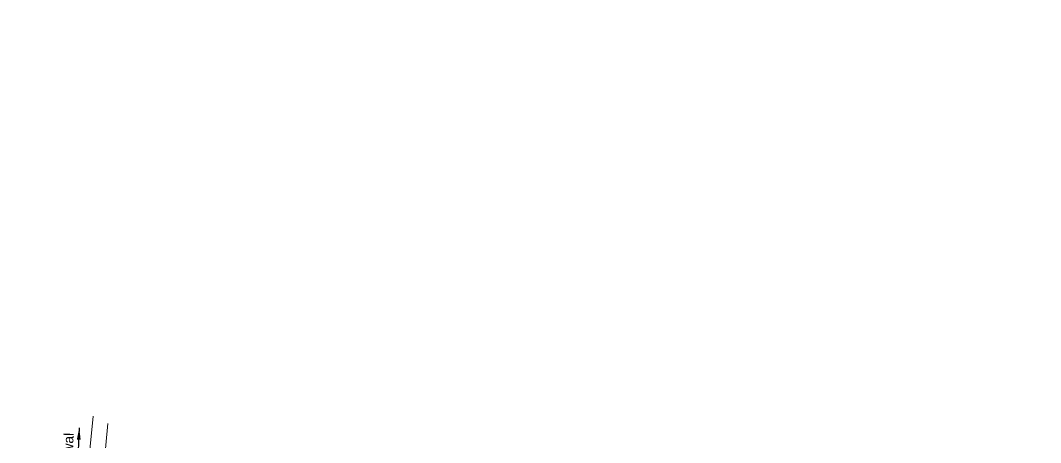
# Model space of a CAD drawing. Header units: metres. Extents: x 593168 to 611286, y 3401475 to 3412398.
# Drawn here: x 600349.7 to 600610.4, y 3408125.9 to 3408233.7 of the extents above; entities that cross this region are included whole.
import ezdxf

# ---------------------------------------------------------------- set-up
doc = ezdxf.new("R2010")
doc.units = ezdxf.units.M
doc.header["$MEASUREMENT"] = 0
doc.layers.add('Subroad Edge', color=34, linetype='Continuous', lineweight=0)
doc.layers.add('Text1', color=251, linetype='Continuous', lineweight=0)
doc.styles.get("Standard").update_dxf_attribs({"font": 'arial_0.ttf'})
doc.dimstyles.new('ISO-25', dxfattribs={"dimtxt": 2.5, "dimasz": 2.5, "dimexe": 1.25, "dimexo": 0.625, "dimtad": 1, "dimtxsty": 'Standard', "dimcen": 2.5, "dimadec": 0, "dimazin": 0, "dimtfac": 1, "dimtmove": 0, "dimatfit": 3, "dimfxl": 1, "dimarcsym": 0})

msp = doc.modelspace()

# ---------------------------------------------------------------- linework, layer by layer
at = {"layer": 'Subroad Edge'}
for points in [[(600368.3276, 3408132.7017, 258.3963), (600366.1053, 3408110.4822, 258.4034), (600358.3422, 3408083.7346, 258.6723), (600333.9695, 3408106.0658, 258.5983), (600302.2929, 3408145.4931, 258.5044), (600293.487, 3408156.4086, 258.6553), (600223.3747, 3408226.4983, 258.7833), (600210.7312, 3408235.853, 258.8243), (600209.5668, 3408236.7547, 258.8503), (600202.4877, 3408241.9739, 258.7993), (600172.0147, 3408264.5688, 258.7093), (600168.2839, 3408267.27, 258.6563), (600166.1761, 3408270.401, 258.6223), (600165.9626, 3408288.2335, 258.4814)], [(600798.9934, 3407825.1183, 258.1305), (600724.4816, 3407868.5348, 258.0595), (600695.4321, 3407887.3, 258.0425), (600666.9406, 3407903.7812, 257.9925), (600640.3407, 3407920.1649, 257.8785), (600583.7849, 3407953.7552, 257.8156), (600571.7811, 3407960.2856, 258.0345), (600565.2274, 3407959.7897, 258.0885), (600556.7037, 3407961.5816, 257.9995), (600549.459, 3407965.4205, 258.0335), (600534.1874, 3407974.8464, 257.9865), (600512.1744, 3407988.3924, 257.3217), (600485.5193, 3408005.3692, 258.0315), (600460.2286, 3408020.875, 258.0945), (600435.457, 3408036.3322, 258.1095), (600397.2895, 3408059.5736, 258.5313), (600388.4166, 3408064.3593, 258.8682), (600380.2747, 3408069.9629, 258.7023), (600367.8768, 3408077.3617, 258.5363), (600362.4435, 3408081.1515, 258.5473), (600370.165, 3408109.6531, 258.3404), (600372.0775, 3408130.8266, 258.3291)]]:
    msp.add_polyline3d(points, dxfattribs=at)

# ---------------------------------------------------------------- texts
at = {"layer": 'Text1'}
msp.add_text('To Begowal', height=2.5, rotation=87.958675, dxfattribs=at).set_placement((600362.7027, 3408109.9419, 260.5337))

# ---------------------------------------------------------------- leaders
msp.add_leader([(600364.7838, 3408129.6885), (600364.0846, 3408113.0872)], dimstyle='ISO-25', override={"dimtxt": 3, "dimasz": 3, "dimgap": 0.625, "dimtad": 0, "dimdec": 3, "dimzin": 2, "dimtdec": 3}, dxfattribs=at)

doc.saveas('drawing.dxf')
